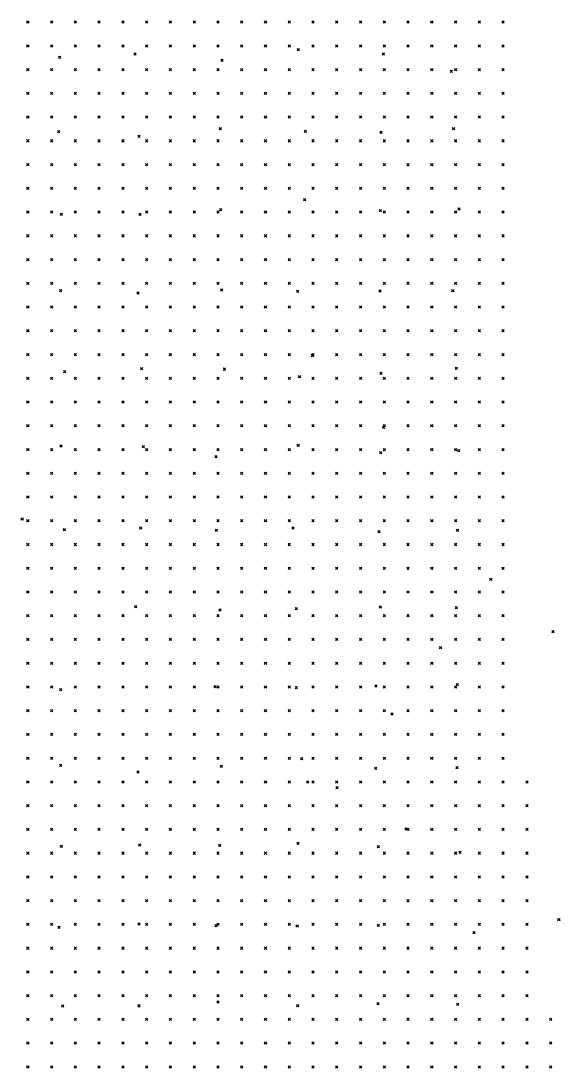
# Model space of a CAD drawing. Header units: metres. Extents: x 441556 to 446409, y 432338 to 461058.
# Drawn here: x 444907.5 to 444975.5, y 442262.1 to 442394.4 of the extents above; entities that cross this region are included whole.
import ezdxf

# ---------------------------------------------------------------- set-up
doc = ezdxf.new("R2010")
doc.units = ezdxf.units.M
doc.header["$MEASUREMENT"] = 0
doc.header["$PDMODE"] = 35
doc.header["$PDSIZE"] = 0.15
doc.layers.add('DTM-NOK-RevN_LIDAR_co_lidar', color=91, linetype='Continuous', lineweight=0)
doc.layers.add('DTM-NOK-RevN_RTK', color=32, linetype='Continuous', lineweight=0)

msp = doc.modelspace()

# ---------------------------------------------------------------- linework, layer by layer
at = {"layer": 'DTM-NOK-RevN_LIDAR_co_lidar'}
for p in [(444908.363, 442394.251, 371.11), (444911.363, 442394.251, 371.526), (444914.362, 442394.251, 371.874), (444917.361, 442394.251, 372.193), (444920.361, 442394.251, 372.444), (444923.36, 442394.251, 372.873), (444926.36, 442394.251, 373.884), (444929.359, 442394.251, 374.785), (444932.358, 442394.251, 374.814), (444935.358, 442394.251, 374.794), (444938.357, 442394.251, 374.963), (444941.356, 442394.251, 375.251), (444944.356, 442394.251, 375.548), (444947.355, 442394.251, 375.825), (444950.354, 442394.251, 376.013), (444953.354, 442394.251, 376.047), (444956.353, 442394.251, 376.591), (444959.352, 442394.251, 377.603), (444962.352, 442394.251, 378.407), (444965.351, 442394.251, 378.756), (444968.35, 442394.251, 378.921), (444908.363, 442391.252, 371.133), (444911.363, 442391.252, 371.52), (444914.362, 442391.252, 371.859), (444917.361, 442391.252, 372.19), (444920.361, 442391.252, 372.472), (444923.36, 442391.252, 372.69), (444926.36, 442391.252, 373.285), (444929.359, 442391.252, 374.447), (444932.358, 442391.252, 374.999), (444935.358, 442391.252, 374.984), (444938.357, 442391.252, 374.987), (444941.356, 442391.252, 375.209), (444944.356, 442391.252, 375.477), (444947.355, 442391.252, 375.756), (444950.354, 442391.252, 375.991), (444953.354, 442391.252, 376.051), (444956.353, 442391.252, 376.284), (444959.352, 442391.252, 377.006), (444962.352, 442391.252, 378.007), (444965.351, 442391.252, 378.62), (444968.35, 442391.252, 378.874), (444908.363, 442388.252, 371.123), (444911.363, 442388.252, 371.506), (444914.362, 442388.252, 371.84), (444917.361, 442388.252, 372.184), (444920.361, 442388.252, 372.492), (444923.36, 442388.252, 372.685), (444926.36, 442388.252, 372.795), (444929.359, 442388.252, 373.359), (444932.358, 442388.252, 374.793), (444935.358, 442388.252, 375.172), (444938.357, 442388.252, 375.064), (444941.356, 442388.252, 375.223), (444944.356, 442388.252, 375.409), (444947.355, 442388.252, 375.641), (444950.354, 442388.252, 375.906), (444953.354, 442388.252, 376.085), (444956.353, 442388.252, 376.088), (444959.352, 442388.252, 376.58), (444962.352, 442388.252, 377.32), (444965.351, 442388.252, 378.273), (444968.35, 442388.252, 378.802), (444908.363, 442385.253, 371.063), (444911.363, 442385.253, 371.453), (444914.362, 442385.253, 371.786), (444917.361, 442385.253, 372.094), (444920.361, 442385.253, 372.393), (444923.36, 442385.253, 372.635), (444926.36, 442385.253, 372.767), (444929.359, 442385.253, 373.059), (444932.358, 442385.253, 374.01), (444935.358, 442385.253, 375.119), (444938.357, 442385.253, 375.269), (444941.356, 442385.253, 375.251), (444944.356, 442385.253, 375.36), (444947.355, 442385.253, 375.543), (444950.354, 442385.253, 375.806), (444953.354, 442385.253, 376.038), (444956.353, 442385.253, 376.106), (444959.352, 442385.253, 376.271), (444962.352, 442385.253, 376.723), (444965.351, 442385.253, 377.667), (444968.35, 442385.253, 378.544), (444908.363, 442382.254, 370.988), (444911.363, 442382.254, 371.346), (444914.362, 442382.254, 371.703), (444917.361, 442382.254, 372.044), (444920.361, 442382.254, 372.338), (444923.36, 442382.254, 372.58), (444926.36, 442382.254, 372.733), (444929.359, 442382.254, 372.866), (444932.358, 442382.254, 373.305), (444935.358, 442382.254, 374.378), (444938.357, 442382.254, 375.365), (444941.356, 442382.254, 375.302), (444944.356, 442382.254, 375.301), (444947.355, 442382.254, 375.46), (444950.354, 442382.254, 375.666), (444953.354, 442382.254, 375.928), (444956.353, 442382.254, 376.109), (444959.352, 442382.254, 376.13), (444962.352, 442382.254, 376.472), (444965.351, 442382.254, 376.994), (444968.35, 442382.254, 378.087), (444908.363, 442379.254, 370.868), (444911.363, 442379.254, 371.227), (444914.362, 442379.254, 371.57), (444917.361, 442379.254, 371.932), (444920.361, 442379.254, 372.256), (444923.36, 442379.254, 372.486), (444926.36, 442379.254, 372.693), (444929.359, 442379.254, 372.84), (444932.358, 442379.254, 373.081), (444935.358, 442379.254, 373.84), (444938.357, 442379.254, 375.009), (444941.356, 442379.254, 375.397), (444944.356, 442379.254, 375.313), (444947.355, 442379.254, 375.409), (444950.354, 442379.254, 375.573), (444953.354, 442379.254, 375.823), (444956.353, 442379.254, 376.047), (444959.352, 442379.254, 376.165), (444962.352, 442379.254, 376.276), (444965.351, 442379.254, 376.721), (444968.35, 442379.254, 377.291), (444908.363, 442376.255, 370.765), (444911.363, 442376.255, 371.103), (444914.362, 442376.255, 371.437), (444917.361, 442376.255, 371.792), (444920.361, 442376.255, 372.12), (444923.36, 442376.255, 372.393), (444926.36, 442376.255, 372.648), (444929.359, 442376.255, 372.805), (444932.358, 442376.255, 372.92), (444935.358, 442376.255, 373.182), (444938.357, 442376.255, 374.073), (444941.356, 442376.255, 375.093), (444944.356, 442376.255, 375.334), (444947.355, 442376.255, 375.339), (444950.354, 442376.255, 375.491), (444953.354, 442376.255, 375.723), (444956.353, 442376.255, 375.943), (444959.352, 442376.255, 376.128), (444962.352, 442376.255, 376.177), (444965.351, 442376.255, 376.483), (444968.35, 442376.255, 377.021), (444908.363, 442373.256, 370.645), (444911.363, 442373.256, 370.983), (444914.362, 442373.256, 371.309), (444917.361, 442373.256, 371.644), (444920.361, 442373.256, 371.951), (444923.36, 442373.256, 372.215), (444926.36, 442373.256, 372.463), (444929.359, 442373.256, 372.674), (444932.358, 442373.256, 372.815), (444935.358, 442373.256, 372.951), (444938.357, 442373.256, 373.451), (444941.356, 442373.256, 374.933), (444944.356, 442373.256, 375.389), (444947.355, 442373.256, 375.337), (444950.354, 442373.256, 375.397), (444953.354, 442373.256, 375.573), (444956.353, 442373.256, 375.793), (444959.352, 442373.256, 376.014), (444962.352, 442373.256, 376.147), (444965.351, 442373.256, 376.297), (444968.35, 442373.256, 376.829), (444908.363, 442370.256, 370.445), (444911.363, 442370.256, 370.807), (444914.362, 442370.256, 371.151), (444917.361, 442370.256, 371.451), (444920.361, 442370.256, 371.755), (444923.36, 442370.256, 372.062), (444926.36, 442370.256, 372.341), (444929.359, 442370.256, 372.614), (444932.358, 442370.256, 372.825), (444935.358, 442370.256, 372.929), (444938.357, 442370.256, 373.103), (444941.356, 442370.256, 373.899), (444944.356, 442370.256, 375.102), (444947.355, 442370.256, 375.333), (444950.354, 442370.256, 375.325), (444953.354, 442370.256, 375.446), (444956.353, 442370.256, 375.637), (444959.352, 442370.256, 375.918), (444962.352, 442370.256, 376.133), (444965.351, 442370.256, 376.32), (444968.35, 442370.256, 376.703), (444908.363, 442367.257, 370.296), (444911.363, 442367.257, 370.66), (444914.362, 442367.257, 370.999), (444917.361, 442367.257, 371.311), (444920.361, 442367.257, 371.618), (444923.36, 442367.257, 371.902), (444926.36, 442367.257, 372.152), (444929.359, 442367.257, 372.425), (444932.358, 442367.257, 372.64), (444935.358, 442367.257, 372.803), (444938.357, 442367.257, 372.901), (444941.356, 442367.257, 373.222), (444944.356, 442367.257, 374.293), (444947.355, 442367.257, 375.211), (444950.354, 442367.257, 375.271), (444953.354, 442367.257, 375.347), (444956.353, 442367.257, 375.521), (444959.352, 442367.257, 375.796), (444962.352, 442367.257, 376.058), (444965.351, 442367.257, 376.317), (444968.35, 442367.257, 376.62), (444908.363, 442364.258, 370.114), (444911.363, 442364.258, 370.478), (444914.362, 442364.258, 370.82), (444917.361, 442364.258, 371.146), (444920.361, 442364.258, 371.438), (444923.36, 442364.258, 371.684), (444926.36, 442364.258, 371.933), (444929.359, 442364.258, 372.223), (444932.358, 442364.258, 372.498), (444935.358, 442364.258, 372.731), (444938.357, 442364.258, 372.935), (444941.356, 442364.258, 373.093), (444944.356, 442364.258, 373.561), (444947.355, 442364.258, 374.789), (444950.354, 442364.258, 375.164), (444953.354, 442364.258, 375.179), (444956.353, 442364.258, 375.294), (444959.352, 442364.258, 375.542), (444962.352, 442364.258, 375.833), (444965.351, 442364.258, 376.127), (444968.35, 442364.258, 376.463), (444908.363, 442361.258, 369.922), (444911.363, 442361.258, 370.288), (444914.362, 442361.258, 370.638), (444917.361, 442361.258, 370.984), (444920.361, 442361.258, 371.319), (444923.36, 442361.258, 371.576), (444926.36, 442361.258, 371.778), (444929.359, 442361.258, 372.085), (444932.358, 442361.258, 372.378), (444935.358, 442361.258, 372.607), (444938.357, 442361.258, 372.873), (444941.356, 442361.258, 373.074), (444944.356, 442361.258, 373.366), (444947.355, 442361.258, 374.071), (444950.354, 442361.258, 374.663), (444953.354, 442361.258, 374.845), (444956.353, 442361.258, 375.02), (444959.352, 442361.258, 375.288), (444962.352, 442361.258, 375.588), (444965.351, 442361.258, 375.904), (444968.35, 442361.258, 376.252), (444908.363, 442358.259, 369.723), (444911.363, 442358.259, 370.079), (444914.362, 442358.259, 370.442), (444917.361, 442358.259, 370.774), (444920.361, 442358.259, 371.063), (444923.36, 442358.259, 371.329), (444926.36, 442358.259, 371.569), (444929.359, 442358.259, 371.855), (444932.358, 442358.259, 372.159), (444935.358, 442358.259, 372.43), (444938.357, 442358.259, 372.742), (444941.356, 442358.259, 373.13), (444944.356, 442358.259, 373.556), (444947.355, 442358.259, 373.876), (444950.354, 442358.259, 374.256), (444953.354, 442358.259, 374.519), (444956.353, 442358.259, 374.776), (444959.352, 442358.259, 375.053), (444962.352, 442358.259, 375.373), (444965.351, 442358.259, 375.712), (444968.35, 442358.259, 376.054), (444908.363, 442355.26, 369.556), (444911.363, 442355.26, 369.91), (444914.362, 442355.26, 370.25), (444917.361, 442355.26, 370.534), (444920.361, 442355.26, 370.795), (444923.36, 442355.26, 371.08), (444926.36, 442355.26, 371.38), (444929.359, 442355.26, 371.63), (444932.358, 442355.26, 371.897), (444935.358, 442355.26, 372.161), (444938.357, 442355.26, 372.486), (444941.356, 442355.26, 373.151), (444944.356, 442355.26, 373.788), (444947.355, 442355.26, 373.997), (444950.354, 442355.26, 374.143), (444953.354, 442355.26, 374.352), (444956.353, 442355.26, 374.599), (444959.352, 442355.26, 374.871), (444962.352, 442355.26, 375.182), (444965.351, 442355.26, 375.513), (444968.35, 442355.26, 375.861), (444908.363, 442352.26, 369.455), (444911.363, 442352.26, 369.777), (444914.362, 442352.26, 370.04), (444917.361, 442352.26, 370.299), (444920.361, 442352.26, 370.588), (444923.36, 442352.26, 370.884), (444926.36, 442352.26, 371.183), (444929.359, 442352.26, 371.435), (444932.358, 442352.26, 371.664), (444935.358, 442352.26, 371.883), (444938.357, 442352.26, 372.073), (444941.356, 442352.26, 372.644), (444944.356, 442352.26, 373.846), (444947.355, 442352.26, 374.104), (444950.354, 442352.26, 374.164), (444953.354, 442352.26, 374.289), (444956.353, 442352.26, 374.479), (444959.352, 442352.26, 374.723), (444962.352, 442352.26, 375.008), (444965.351, 442352.26, 375.319), (444968.35, 442352.26, 375.645), (444908.363, 442349.261, 369.235), (444911.363, 442349.261, 369.538), (444914.362, 442349.261, 369.805), (444917.361, 442349.261, 370.087), (444920.361, 442349.261, 370.396), (444923.36, 442349.261, 370.708), (444926.36, 442349.261, 370.999), (444929.359, 442349.261, 371.265), (444932.358, 442349.261, 371.512), (444935.358, 442349.261, 371.726), (444938.357, 442349.261, 371.833), (444941.356, 442349.261, 372.049), (444944.356, 442349.261, 373.17), (444947.355, 442349.261, 374.185), (444950.354, 442349.261, 374.239), (444953.354, 442349.261, 374.306), (444956.353, 442349.261, 374.419), (444959.352, 442349.261, 374.6), (444962.352, 442349.261, 374.843), (444965.351, 442349.261, 375.129), (444968.35, 442349.261, 375.424), (444908.363, 442346.261, 368.964), (444911.363, 442346.261, 369.261), (444914.362, 442346.261, 369.57), (444917.361, 442346.261, 369.891), (444920.361, 442346.261, 370.214), (444923.36, 442346.261, 370.522), (444926.36, 442346.261, 370.817), (444929.359, 442346.261, 371.097), (444932.358, 442346.261, 371.372), (444935.358, 442346.261, 371.621), (444938.357, 442346.261, 371.783), (444941.356, 442346.261, 371.874), (444944.356, 442346.261, 372.235), (444947.355, 442346.261, 373.35), (444950.354, 442346.261, 374.183), (444953.354, 442346.261, 374.357), (444956.353, 442346.261, 374.412), (444959.352, 442346.261, 374.516), (444962.352, 442346.261, 374.709), (444965.351, 442346.261, 374.951), (444968.35, 442346.261, 375.23), (444908.363, 442343.262, 368.833), (444911.363, 442343.262, 369.083), (444914.362, 442343.262, 369.373), (444917.361, 442343.262, 369.709), (444920.361, 442343.262, 370.029), (444923.36, 442343.262, 370.315), (444926.36, 442343.262, 370.617), (444929.359, 442343.262, 370.922), (444932.358, 442343.262, 371.206), (444935.358, 442343.262, 371.479), (444938.357, 442343.262, 371.676), (444941.356, 442343.262, 371.82), (444944.356, 442343.262, 371.916), (444947.355, 442343.262, 372.163), (444950.354, 442343.262, 373.546), (444953.354, 442343.262, 374.252), (444956.353, 442343.262, 374.431), (444959.352, 442343.262, 374.493), (444962.352, 442343.262, 374.631), (444965.351, 442343.262, 374.819), (444968.35, 442343.262, 375.072), (444908.363, 442340.263, 368.751), (444911.363, 442340.263, 368.966), (444914.362, 442340.263, 369.237), (444917.361, 442340.263, 369.546), (444920.361, 442340.263, 369.845), (444923.36, 442340.263, 370.15), (444926.36, 442340.263, 370.478), (444929.359, 442340.263, 370.786), (444932.358, 442340.263, 371.074), (444935.358, 442340.263, 371.344), (444938.357, 442340.263, 371.567), (444941.356, 442340.263, 371.749), (444944.356, 442340.263, 371.868), (444947.355, 442340.263, 372.061), (444950.354, 442340.263, 372.54), (444953.354, 442340.263, 373.585), (444956.353, 442340.263, 374.353), (444959.352, 442340.263, 374.538), (444962.352, 442340.263, 374.614), (444965.351, 442340.263, 374.746), (444968.35, 442340.263, 374.953), (444908.363, 442337.263, 368.733), (444911.363, 442337.263, 368.928), (444914.362, 442337.263, 369.142), (444917.361, 442337.263, 369.396), (444920.361, 442337.263, 369.679), (444923.36, 442337.263, 369.982), (444926.36, 442337.263, 370.317), (444929.359, 442337.263, 370.625), (444932.358, 442337.263, 370.902), (444935.358, 442337.263, 371.186), (444938.357, 442337.263, 371.447), (444941.356, 442337.263, 371.688), (444944.356, 442337.263, 371.829), (444947.355, 442337.263, 372.016), (444950.354, 442337.263, 372.114), (444953.354, 442337.263, 372.549), (444956.353, 442337.263, 373.723), (444959.352, 442337.263, 374.494), (444962.352, 442337.263, 374.667), (444965.351, 442337.263, 374.75), (444968.35, 442337.263, 374.895), (444908.363, 442334.264, 368.724), (444911.363, 442334.264, 368.914), (444914.362, 442334.264, 369.093), (444917.361, 442334.264, 369.301), (444920.361, 442334.264, 369.564), (444923.36, 442334.264, 369.855), (444926.36, 442334.264, 370.158), (444929.359, 442334.264, 370.455), (444932.358, 442334.264, 370.716), (444935.358, 442334.264, 371.002), (444938.357, 442334.264, 371.272), (444941.356, 442334.264, 371.545), (444944.356, 442334.264, 371.757), (444947.355, 442334.264, 371.99), (444950.354, 442334.264, 372.153), (444953.354, 442334.264, 372.315), (444956.353, 442334.264, 372.613), (444959.352, 442334.264, 373.98), (444962.352, 442334.264, 374.498), (444965.351, 442334.264, 374.754), (444968.35, 442334.264, 374.91), (444908.363, 442331.265, 368.574), (444911.363, 442331.265, 368.862), (444914.362, 442331.265, 369.038), (444917.361, 442331.265, 369.236), (444920.361, 442331.265, 369.469), (444923.36, 442331.265, 369.733), (444926.36, 442331.265, 370.018), (444929.359, 442331.265, 370.291), (444932.358, 442331.265, 370.575), (444935.358, 442331.265, 370.865), (444938.357, 442331.265, 371.107), (444941.356, 442331.265, 371.356), (444944.356, 442331.265, 371.594), (444947.355, 442331.265, 371.838), (444950.354, 442331.265, 372.112), (444953.354, 442331.265, 372.309), (444956.353, 442331.265, 372.459), (444959.352, 442331.265, 372.911), (444962.352, 442331.265, 373.598), (444965.351, 442331.265, 374.42), (444968.35, 442331.265, 374.869), (444908.363, 442328.265, 368.018), (444911.363, 442328.265, 368.78), (444914.362, 442328.265, 369.016), (444917.361, 442328.265, 369.203), (444920.361, 442328.265, 369.394), (444923.36, 442328.265, 369.601), (444926.36, 442328.265, 369.834), (444929.359, 442328.265, 370.104), (444932.358, 442328.265, 370.378), (444935.358, 442328.265, 370.628), (444938.357, 442328.265, 370.923), (444941.356, 442328.265, 371.179), (444944.356, 442328.265, 371.42), (444947.355, 442328.265, 371.675), (444950.354, 442328.265, 371.972), (444953.354, 442328.265, 372.208), (444956.353, 442328.265, 372.417), (444959.352, 442328.265, 372.541), (444962.352, 442328.265, 372.684), (444965.351, 442328.265, 373.464), (444968.35, 442328.265, 374.322), (444908.363, 442325.266, 367.349), (444911.363, 442325.266, 368.25), (444914.362, 442325.266, 368.815), (444917.361, 442325.266, 369.169), (444920.361, 442325.266, 369.362), (444923.36, 442325.266, 369.533), (444926.36, 442325.266, 369.712), (444929.359, 442325.266, 369.909), (444932.358, 442325.266, 370.174), (444935.358, 442325.266, 370.458), (444938.357, 442325.266, 370.75), (444941.356, 442325.266, 371.031), (444944.356, 442325.266, 371.238), (444947.355, 442325.266, 371.545), (444950.354, 442325.266, 371.811), (444953.354, 442325.266, 372.078), (444956.353, 442325.266, 372.325), (444959.352, 442325.266, 372.523), (444962.352, 442325.266, 372.645), (444965.351, 442325.266, 372.797), (444968.35, 442325.266, 373.272), (444908.363, 442322.267, 366.792), (444911.363, 442322.267, 367.554), (444914.362, 442322.267, 368.294), (444917.361, 442322.267, 368.862), (444920.361, 442322.267, 369.361), (444923.36, 442322.267, 369.533), (444926.36, 442322.267, 369.671), (444929.359, 442322.267, 369.819), (444932.358, 442322.267, 370.048), (444935.358, 442322.267, 370.318), (444938.357, 442322.267, 370.545), (444941.356, 442322.267, 370.777), (444944.356, 442322.267, 370.933), (444947.355, 442322.267, 371.266), (444950.354, 442322.267, 371.58), (444953.354, 442322.267, 371.915), (444956.353, 442322.267, 372.199), (444959.352, 442322.267, 372.424), (444962.352, 442322.267, 372.642), (444965.351, 442322.267, 372.822), (444968.35, 442322.267, 372.999), (444908.363, 442319.267, 366.78), (444911.363, 442319.267, 367.333), (444914.362, 442319.267, 368.071), (444917.361, 442319.267, 368.945), (444920.361, 442319.267, 369.479), (444923.36, 442319.267, 369.512), (444926.36, 442319.267, 369.622), (444929.359, 442319.267, 369.722), (444932.358, 442319.267, 369.882), (444935.358, 442319.267, 370.07), (444938.357, 442319.267, 370.271), (444941.356, 442319.267, 370.488), (444944.356, 442319.267, 370.751), (444947.355, 442319.267, 371.002), (444950.354, 442319.267, 371.384), (444953.354, 442319.267, 371.705), (444956.353, 442319.267, 372.003), (444959.352, 442319.267, 372.231), (444962.352, 442319.267, 372.486), (444965.351, 442319.267, 372.677), (444968.35, 442319.267, 372.761), (444908.363, 442316.268, 366.254), (444911.363, 442316.268, 366.794), (444914.362, 442316.268, 367.237), (444917.361, 442316.268, 368.248), (444920.361, 442316.268, 368.917), (444923.36, 442316.268, 368.868), (444926.36, 442316.268, 369.571), (444929.359, 442316.268, 369.718), (444932.358, 442316.268, 369.838), (444935.358, 442316.268, 369.973), (444938.357, 442316.268, 370.148), (444941.356, 442316.268, 370.339), (444944.356, 442316.268, 370.507), (444947.355, 442316.268, 370.75), (444950.354, 442316.268, 371.114), (444953.354, 442316.268, 371.488), (444956.353, 442316.268, 371.79), (444959.352, 442316.268, 371.971), (444962.352, 442316.268, 372.252), (444965.351, 442316.268, 372.465), (444968.35, 442316.268, 372.66), (444908.363, 442313.269, 365.919), (444911.363, 442313.269, 366.25), (444914.362, 442313.269, 366.921), (444917.361, 442313.269, 367.658), (444920.361, 442313.269, 367.77), (444923.36, 442313.269, 368.349), (444926.36, 442313.269, 369.618), (444929.359, 442313.269, 369.694), (444932.358, 442313.269, 369.816), (444935.358, 442313.269, 369.911), (444938.357, 442313.269, 370.042), (444941.356, 442313.269, 370.19), (444944.356, 442313.269, 370.358), (444947.355, 442313.269, 370.582), (444950.354, 442313.269, 370.844), (444953.354, 442313.269, 371.202), (444956.353, 442313.269, 371.494), (444959.352, 442313.269, 371.738), (444962.352, 442313.269, 372.03), (444965.351, 442313.269, 372.195), (444968.35, 442313.269, 372.34), (444908.363, 442310.269, 365.554), (444911.363, 442310.269, 365.933), (444914.362, 442310.269, 366.348), (444917.361, 442310.269, 366.814), (444920.361, 442310.269, 367.372), (444923.36, 442310.269, 368.043), (444926.36, 442310.269, 368.638), (444929.359, 442310.269, 369.24), (444932.358, 442310.269, 369.854), (444935.358, 442310.269, 369.981), (444938.357, 442310.269, 370.074), (444941.356, 442310.269, 370.202), (444944.356, 442310.269, 370.351), (444947.355, 442310.269, 370.451), (444950.354, 442310.269, 370.684), (444953.354, 442310.269, 370.985), (444956.353, 442310.269, 371.187), (444959.352, 442310.269, 371.424), (444962.352, 442310.269, 371.739), (444965.351, 442310.269, 371.985), (444968.35, 442310.269, 372.181), (444908.363, 442307.27, 365.198), (444911.363, 442307.27, 365.644), (444914.362, 442307.27, 366.052), (444917.361, 442307.27, 366.455), (444920.361, 442307.27, 366.963), (444923.36, 442307.27, 367.554), (444926.36, 442307.27, 368.335), (444929.359, 442307.27, 369.319), (444932.358, 442307.27, 369.548), (444935.358, 442307.27, 369.907), (444938.357, 442307.27, 370.066), (444941.356, 442307.27, 370.136), (444944.356, 442307.27, 370.204), (444947.355, 442307.27, 370.256), (444950.354, 442307.27, 370.39), (444953.354, 442307.27, 370.648), (444956.353, 442307.27, 370.873), (444959.352, 442307.27, 371.172), (444962.352, 442307.27, 371.425), (444965.351, 442307.27, 371.692), (444968.35, 442307.27, 371.945), (444908.363, 442304.271, 364.816), (444911.363, 442304.271, 365.289), (444914.362, 442304.271, 365.722), (444917.361, 442304.271, 366.099), (444920.361, 442304.271, 366.494), (444923.36, 442304.271, 367.277), (444926.36, 442304.271, 368.398), (444929.359, 442304.271, 369.139), (444932.358, 442304.271, 369.396), (444935.358, 442304.271, 369.584), (444938.357, 442304.271, 370.083), (444941.356, 442304.271, 370.098), (444944.356, 442304.271, 370.168), (444947.355, 442304.271, 370.203), (444950.354, 442304.271, 370.213), (444953.354, 442304.271, 370.372), (444956.353, 442304.271, 370.641), (444959.352, 442304.271, 370.92), (444962.352, 442304.271, 371.127), (444965.351, 442304.271, 371.364), (444968.35, 442304.271, 371.61), (444908.363, 442301.271, 364.366), (444911.363, 442301.271, 364.9), (444914.362, 442301.271, 365.382), (444917.361, 442301.271, 365.795), (444920.361, 442301.271, 366.14), (444923.36, 442301.271, 366.884), (444926.36, 442301.271, 367.892), (444929.359, 442301.271, 367.959), (444932.358, 442301.271, 367.943), (444935.358, 442301.271, 368.352), (444938.357, 442301.271, 369.558), (444941.356, 442301.271, 369.724), (444944.356, 442301.271, 370.091), (444947.355, 442301.271, 370.221), (444950.354, 442301.271, 370.246), (444953.354, 442301.271, 370.353), (444956.353, 442301.271, 370.527), (444959.352, 442301.271, 370.685), (444962.352, 442301.271, 370.854), (444965.351, 442301.271, 371.043), (444968.35, 442301.271, 371.282), (444908.363, 442298.272, 363.874), (444911.363, 442298.272, 364.438), (444914.362, 442298.272, 364.963), (444917.361, 442298.272, 365.439), (444920.361, 442298.272, 365.882), (444923.36, 442298.272, 366.422), (444926.36, 442298.272, 366.967), (444929.359, 442298.272, 367.196), (444932.358, 442298.272, 367.379), (444935.358, 442298.272, 367.655), (444938.357, 442298.272, 368.229), (444941.356, 442298.272, 368.605), (444944.356, 442298.272, 369.095), (444947.355, 442298.272, 369.606), (444950.354, 442298.272, 370.093), (444953.354, 442298.272, 370.27), (444956.353, 442298.272, 370.406), (444959.352, 442298.272, 370.52), (444962.352, 442298.272, 370.648), (444965.351, 442298.272, 370.797), (444968.35, 442298.272, 370.982), (444971.35, 442298.272, 371.165), (444908.363, 442295.273, 363.411), (444911.363, 442295.273, 363.995), (444914.362, 442295.273, 364.533), (444917.361, 442295.273, 365.047), (444920.361, 442295.273, 365.549), (444923.36, 442295.273, 366.011), (444926.36, 442295.273, 366.428), (444929.359, 442295.273, 366.82), (444932.358, 442295.273, 367.143), (444935.358, 442295.273, 367.379), (444938.357, 442295.273, 367.564), (444941.356, 442295.273, 367.835), (444944.356, 442295.273, 368.151), (444947.355, 442295.273, 368.621), (444950.354, 442295.273, 369.333), (444953.354, 442295.273, 370.094), (444956.353, 442295.273, 370.338), (444959.352, 442295.273, 370.419), (444962.352, 442295.273, 370.496), (444965.351, 442295.273, 370.593), (444968.35, 442295.273, 370.715), (444971.35, 442295.273, 370.845), (444908.363, 442292.273, 362.974), (444911.363, 442292.273, 363.545), (444914.362, 442292.273, 364.106), (444917.361, 442292.273, 364.644), (444920.361, 442292.273, 365.134), (444923.36, 442292.273, 365.627), (444926.36, 442292.273, 366.062), (444929.359, 442292.273, 366.451), (444932.358, 442292.273, 366.819), (444935.358, 442292.273, 367.141), (444938.357, 442292.273, 367.336), (444941.356, 442292.273, 367.483), (444944.356, 442292.273, 367.639), (444947.355, 442292.273, 367.913), (444950.354, 442292.273, 368.419), (444953.354, 442292.273, 369.002), (444956.353, 442292.273, 369.912), (444959.352, 442292.273, 370.321), (444962.352, 442292.273, 370.404), (444965.351, 442292.273, 370.448), (444968.35, 442292.273, 370.508), (444971.35, 442292.273, 370.586), (444908.363, 442289.274, 362.542), (444911.363, 442289.274, 363.13), (444914.362, 442289.274, 363.677), (444917.361, 442289.274, 364.188), (444920.361, 442289.274, 364.695), (444923.36, 442289.274, 365.217), (444926.36, 442289.274, 365.654), (444929.359, 442289.274, 366.067), (444932.358, 442289.274, 366.49), (444935.358, 442289.274, 366.817), (444938.357, 442289.274, 367.054), (444941.356, 442289.274, 367.272), (444944.356, 442289.274, 367.442), (444947.355, 442289.274, 367.615), (444950.354, 442289.274, 367.817), (444953.354, 442289.274, 368.054), (444956.353, 442289.274, 368.894), (444959.352, 442289.274, 369.847), (444962.352, 442289.274, 370.253), (444965.351, 442289.274, 370.357), (444968.35, 442289.274, 370.372), (444971.35, 442289.274, 370.394), (444908.363, 442286.275, 362.07), (444911.363, 442286.275, 362.702), (444914.362, 442286.275, 363.255), (444917.361, 442286.275, 363.765), (444920.361, 442286.275, 364.301), (444923.36, 442286.275, 364.812), (444926.36, 442286.275, 365.255), (444929.359, 442286.275, 365.707), (444932.358, 442286.275, 366.11), (444935.358, 442286.275, 366.444), (444938.357, 442286.275, 366.73), (444941.356, 442286.275, 367.017), (444944.356, 442286.275, 367.217), (444947.355, 442286.275, 367.328), (444950.354, 442286.275, 367.447), (444953.354, 442286.275, 367.666), (444956.353, 442286.275, 368.08), (444959.352, 442286.275, 368.777), (444962.352, 442286.275, 369.318), (444965.351, 442286.275, 369.962), (444968.35, 442286.275, 370.171), (444971.35, 442286.275, 370.229), (444908.363, 442283.275, 361.598), (444911.363, 442283.275, 362.252), (444914.362, 442283.275, 362.84), (444917.361, 442283.275, 363.379), (444920.361, 442283.275, 363.908), (444923.36, 442283.275, 364.399), (444926.36, 442283.275, 364.858), (444929.359, 442283.275, 365.322), (444932.358, 442283.275, 365.671), (444935.358, 442283.275, 366.047), (444938.357, 442283.275, 366.348), (444941.356, 442283.275, 366.621), (444944.356, 442283.275, 366.833), (444947.355, 442283.275, 366.997), (444950.354, 442283.275, 367.117), (444953.354, 442283.275, 367.326), (444956.353, 442283.275, 367.665), (444959.352, 442283.275, 367.87), (444962.352, 442283.275, 368.222), (444965.351, 442283.275, 369.266), (444968.35, 442283.275, 369.59), (444971.35, 442283.275, 369.923), (444908.363, 442280.276, 361.098), (444911.363, 442280.276, 361.789), (444914.362, 442280.276, 362.4), (444917.361, 442280.276, 362.956), (444920.361, 442280.276, 363.494), (444923.36, 442280.276, 363.984), (444926.36, 442280.276, 364.447), (444929.359, 442280.276, 364.892), (444932.358, 442280.276, 365.257), (444935.358, 442280.276, 365.618), (444938.357, 442280.276, 365.921), (444941.356, 442280.276, 366.201), (444944.356, 442280.276, 366.451), (444947.355, 442280.276, 366.672), (444950.354, 442280.276, 366.828), (444953.354, 442280.276, 367.032), (444956.353, 442280.276, 367.306), (444959.352, 442280.276, 367.491), (444962.352, 442280.276, 367.712), (444965.351, 442280.276, 368.288), (444968.35, 442280.276, 368.486), (444971.35, 442280.276, 369.068), (444908.363, 442277.277, 360.557), (444911.363, 442277.277, 361.299), (444914.362, 442277.277, 361.932), (444917.361, 442277.277, 362.519), (444920.361, 442277.277, 363.086), (444923.36, 442277.277, 363.576), (444926.36, 442277.277, 364.011), (444929.359, 442277.277, 364.454), (444932.358, 442277.277, 364.876), (444935.358, 442277.277, 365.215), (444938.357, 442277.277, 365.525), (444941.356, 442277.277, 365.836), (444944.356, 442277.277, 366.067), (444947.355, 442277.277, 366.26), (444950.354, 442277.277, 366.528), (444953.354, 442277.277, 366.76), (444956.353, 442277.277, 366.98), (444959.352, 442277.277, 367.189), (444962.352, 442277.277, 367.3), (444965.351, 442277.277, 367.314), (444968.35, 442277.277, 367.419), (444971.35, 442277.277, 367.928), (444908.363, 442274.277, 360.021), (444911.363, 442274.277, 360.789), (444914.362, 442274.277, 361.481), (444917.361, 442274.277, 362.102), (444920.361, 442274.277, 362.652), (444923.36, 442274.277, 363.12), (444926.36, 442274.277, 363.552), (444929.359, 442274.277, 364.022), (444932.358, 442274.277, 364.464), (444935.358, 442274.277, 364.833), (444938.357, 442274.277, 365.142), (444941.356, 442274.277, 365.449), (444944.356, 442274.277, 365.637), (444947.355, 442274.277, 365.861), (444950.354, 442274.277, 366.139), (444953.354, 442274.277, 366.385), (444956.353, 442274.277, 366.618), (444959.352, 442274.277, 366.862), (444962.352, 442274.277, 366.893), (444965.351, 442274.277, 366.936), (444968.35, 442274.277, 366.982), (444971.35, 442274.277, 367.232), (444908.363, 442271.278, 359.436), (444911.363, 442271.278, 360.22), (444914.362, 442271.278, 360.995), (444917.361, 442271.278, 361.638), (444920.361, 442271.278, 362.179), (444923.36, 442271.278, 362.66), (444926.36, 442271.278, 363.141), (444929.359, 442271.278, 363.611), (444932.358, 442271.278, 364.049), (444935.358, 442271.278, 364.418), (444938.357, 442271.278, 364.771), (444941.356, 442271.278, 365.06), (444944.356, 442271.278, 365.279), (444947.355, 442271.278, 365.493), (444950.354, 442271.278, 365.785), (444953.354, 442271.278, 366.048), (444956.353, 442271.278, 366.286), (444959.352, 442271.278, 366.43), (444962.352, 442271.278, 366.552), (444965.351, 442271.278, 366.678), (444968.35, 442271.278, 366.786), (444971.35, 442271.278, 366.803), (444908.363, 442268.279, 359.021), (444911.363, 442268.279, 359.739), (444914.362, 442268.279, 360.448), (444917.361, 442268.279, 361.068), (444920.361, 442268.279, 361.649), (444923.36, 442268.279, 362.203), (444926.36, 442268.279, 362.729), (444929.359, 442268.279, 363.207), (444932.358, 442268.279, 363.655), (444935.358, 442268.279, 364.039), (444938.357, 442268.279, 364.422), (444941.356, 442268.279, 364.728), (444944.356, 442268.279, 364.956), (444947.355, 442268.279, 365.149), (444950.354, 442268.279, 365.475), (444953.354, 442268.279, 365.741), (444956.353, 442268.279, 365.885), (444959.352, 442268.279, 365.957), (444962.352, 442268.279, 366.142), (444965.351, 442268.279, 366.304), (444968.35, 442268.279, 366.445), (444971.35, 442268.279, 366.547), (444974.349, 442268.279, 366.603), (444908.363, 442265.279, 358.504), (444911.363, 442265.279, 359.33), (444914.362, 442265.279, 360.012), (444917.361, 442265.279, 360.614), (444920.361, 442265.279, 361.206), (444923.36, 442265.279, 361.789), (444926.36, 442265.279, 362.301), (444929.359, 442265.279, 362.748), (444932.358, 442265.279, 363.218), (444935.358, 442265.279, 363.612), (444938.357, 442265.279, 364.029), (444941.356, 442265.279, 364.339), (444944.356, 442265.279, 364.596), (444947.355, 442265.279, 364.786), (444950.354, 442265.279, 365.169), (444953.354, 442265.279, 365.368), (444956.353, 442265.279, 365.456), (444959.352, 442265.279, 365.604), (444962.352, 442265.279, 365.78), (444965.351, 442265.279, 365.946), (444968.35, 442265.279, 366.077), (444971.35, 442265.279, 366.177), (444974.349, 442265.279, 366.276), (444908.363, 442262.28, 357.797), (444911.363, 442262.28, 358.916), (444914.362, 442262.28, 359.596), (444917.361, 442262.28, 360.158), (444920.361, 442262.28, 360.722), (444923.36, 442262.28, 361.307), (444926.36, 442262.28, 361.848), (444929.359, 442262.28, 362.336), (444932.358, 442262.28, 362.816), (444935.358, 442262.28, 363.226), (444938.357, 442262.28, 363.65), (444941.356, 442262.28, 363.963), (444944.356, 442262.28, 364.232), (444947.355, 442262.28, 364.552), (444950.354, 442262.28, 364.798), (444953.354, 442262.28, 364.964), (444956.353, 442262.28, 365.116), (444959.352, 442262.28, 365.268), (444962.352, 442262.28, 365.455), (444965.351, 442262.28, 365.591), (444968.35, 442262.28, 365.723), (444971.35, 442262.28, 365.822), (444974.349, 442262.28, 365.913)]:
    msp.add_point(p, dxfattribs=at)
at = {"layer": 'DTM-NOK-RevN_RTK'}
for p in [(444962.349, 442391.232, 378.167), (444912.369, 442389.822, 371.511), (444921.897, 442390.241, 372.391), (444942.49, 442390.766, 375.196), (444953.247, 442390.209, 375.983), (444932.854, 442389.432, 375.236), (444961.824, 442388.028, 376.77), (444912.265, 442380.416, 371.236), (444932.648, 442380.779, 372.912), (444943.402, 442380.442, 375.169), (444952.923, 442380.315, 375.689), (444962.09, 442380.786, 375.951), (444922.387, 442379.833, 372.267), (444943.291, 442371.808, 375.336), (444912.586, 442369.989, 370.799), (444922.513, 442369.956, 371.861), (444932.692, 442370.549, 372.724), (444952.855, 442370.426, 375.319), (444962.794, 442370.658, 376.131), (444932.824, 442360.43, 372.412), (444912.492, 442360.343, 370.214), (444922.276, 442360.02, 371.241), (444942.428, 442360.261, 373.316), (444952.798, 442360.282, 374.504), (444962.002, 442360.313, 375.388), (444944.288, 442352.138, 374.022), (444913.015, 442350.097, 369.653), (444922.732, 442350.472, 370.708), (444933.176, 442350.416, 371.671), (444952.92, 442349.896, 374.146), (444962.434, 442350.53, 374.831), (444942.648, 442349.45, 372.053), (444953.256, 442343.058, 374.194), (444912.549, 442340.707, 369.042), (444922.932, 442340.618, 370.095), (444942.483, 442340.799, 371.912), (444932.116, 442339.345, 371.052), (444952.896, 442339.859, 372.495), (444962.754, 442340.135, 374.561), (444907.643, 442331.472, 368.682), (444912.951, 442330.13, 368.895), (444922.602, 442330.334, 369.593), (444932.136, 442330.065, 370.425), (444941.823, 442330.368, 371.374), (444962.591, 442330.07, 372.776), (444952.681, 442329.885, 372.135), (444966.798, 442323.86, 372.808), (444921.987, 442320.4, 369.363), (444932.634, 442319.996, 369.938), (444942.251, 442320.161, 370.687), (444952.867, 442320.361, 371.681), (444962.451, 442320.274, 372.4), (444974.635, 442317.248, 372.914), (444960.448, 442315.236, 371.945), (444931.985, 442310.308, 369.765), (444942.257, 442310.193, 370.203), (444952.3, 442310.407, 370.92), (444962.562, 442310.554, 371.802), (444912.507, 442309.933, 365.963), (444954.311, 442306.862, 370.666), (444942.936, 442301.2, 369.914), (444912.51, 442300.353, 364.947), (444922.267, 442299.534, 366.131), (444932.79, 442300.262, 367.304), (444952.261, 442299.998, 370.305), (444962.548, 442300.059, 370.704), (444943.685, 442298.254, 368.539), (444947.395, 442297.549, 369.516), (444956.103, 442292.337, 370.128), (444922.481, 442290.306, 365.199), (444942.448, 442290.508, 367.46), (444912.6, 442290.12, 363.418), (444932.592, 442290.248, 366.588), (444952.598, 442290.078, 368.023), (444962.917, 442289.382, 370.255), (444912.287, 442279.921, 361.795), (444922.403, 442280.325, 363.791), (444932.127, 442280.102, 365.271), (444942.355, 442280.078, 366.294), (444952.601, 442280.143, 367.066), (444975.386, 442280.886, 369.924), (444964.67, 442279.223, 367.484), (444932.367, 442270.462, 363.999), (444912.75, 442269.969, 360.264), (444922.378, 442269.992, 362.364), (444942.403, 442270.001, 364.962), (444952.554, 442270.271, 365.8), (444962.609, 442270.171, 366.348)]:
    msp.add_point(p, dxfattribs=at)

doc.saveas('drawing.dxf')
